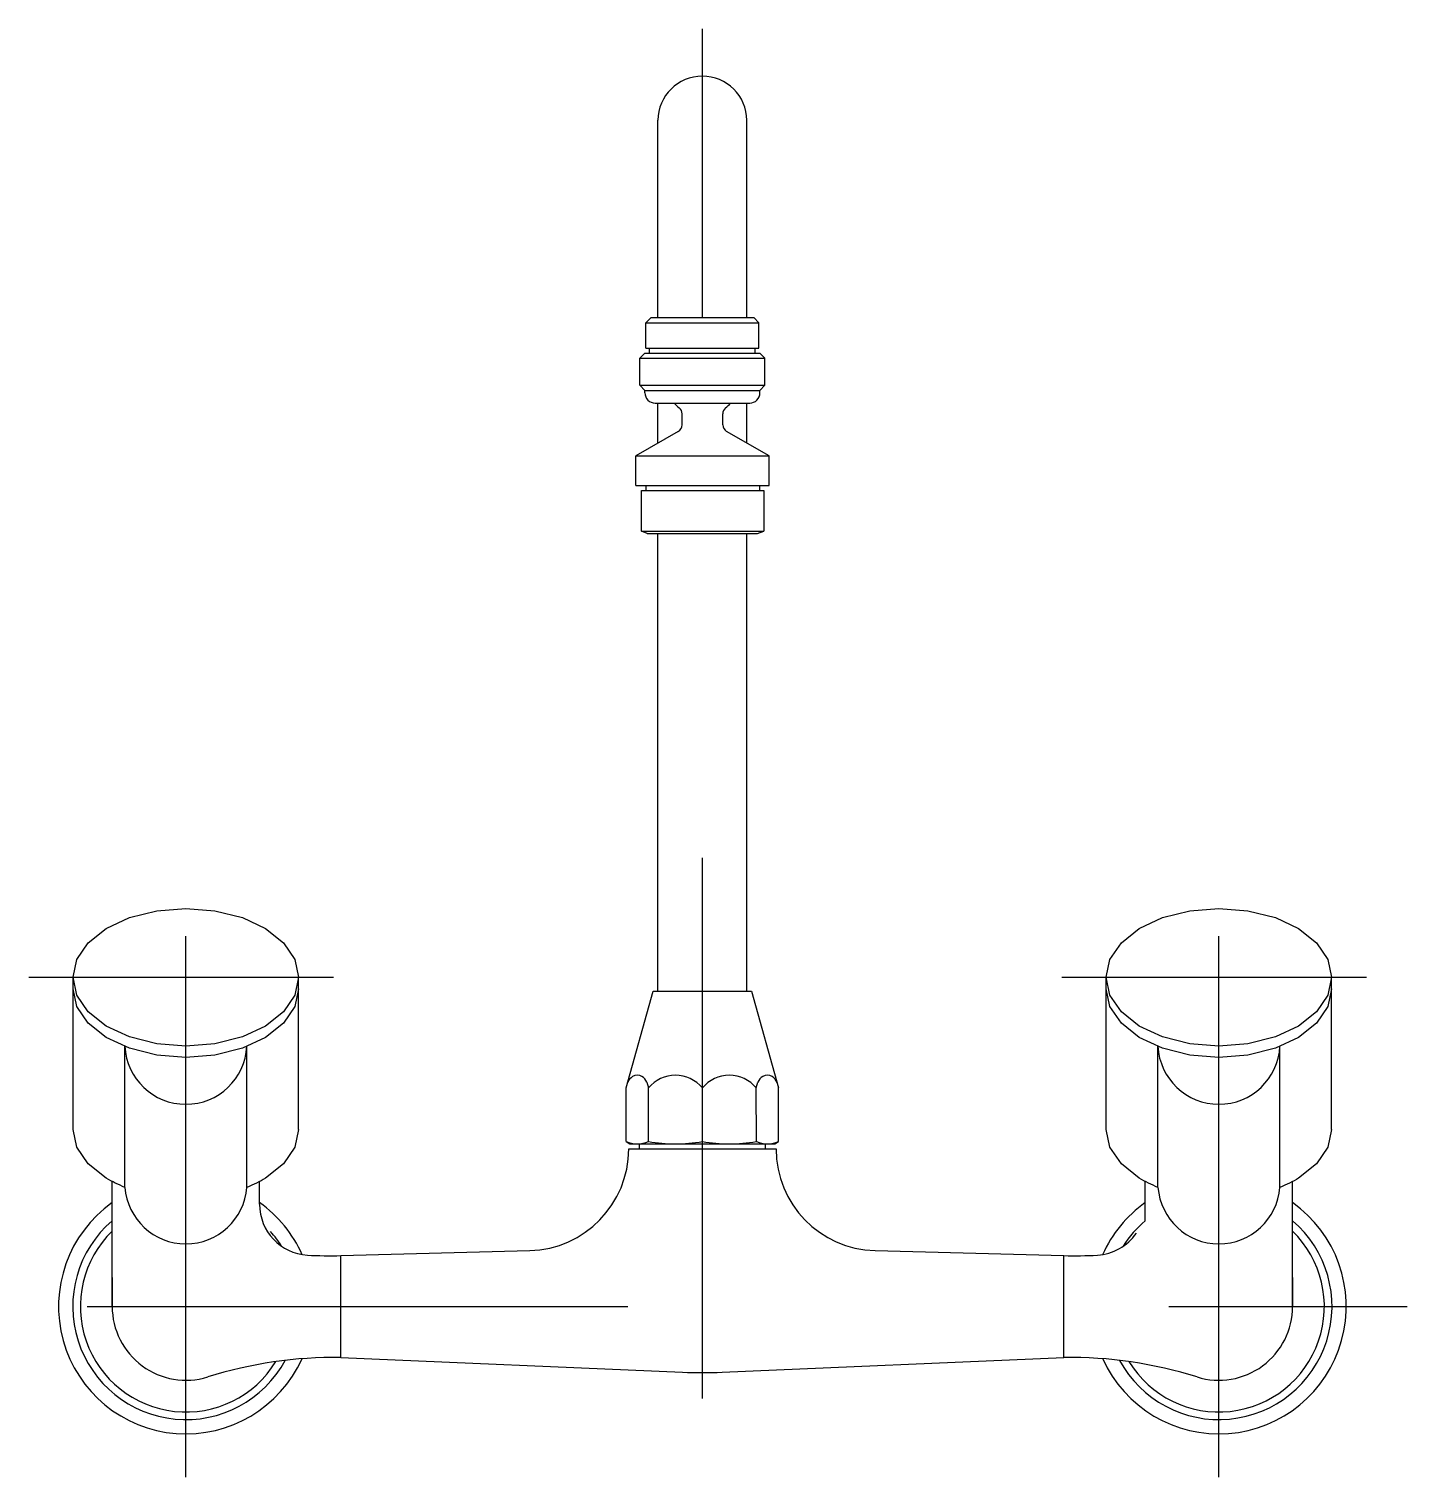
# Model space of a CAD drawing. Extents: x -61.229 to -60.974, y 12.488 to 12.756.
import ezdxf

# ---------------------------------------------------------------- set-up
doc = ezdxf.new("R2010")
doc.units = 0
doc.header["$LTSCALE"] = 0.2
doc.header["$MEASUREMENT"] = 0
doc.linetypes.add('AXES', pattern=[0.54, 0.3, -0.08, 0.08, -0.08])
doc.linetypes.add('CONTINU', pattern=[0])
doc.layers.get('0').update_dxf_attribs({"linetype": 'CONTINUOUS'})
doc.layers.add('DECA_EIXOS', color=5, linetype='AXES')

msp = doc.modelspace()

# ---------------------------------------------------------------- linework, layer by layer
at = {"linetype": 'CONTINU'}
for points in [[(-61.096, 12.73932, 0.992808), (-61.11245, 12.73932)], [(-61.11485, 12.68894, 0.415833), (-61.11297, 12.68705)], [(-61.09548, 12.68705, 0.415111), (-61.0936, 12.68893)], [(-61.10943, 12.68705, 0.046952), (-61.10851, 12.68616)], [(-61.10798, 12.68505, 0.230081), (-61.10851, 12.68616)], [(-61.09994, 12.68616, 0.229176), (-61.10047, 12.68505)], [(-61.09994, 12.68616, 0.046846), (-61.09902, 12.68705)], [(-61.10868, 12.68182, 0.267952), (-61.10797, 12.68305)], [(-61.10045, 12.68305, 0.267941), (-61.09975, 12.68182)], [(-61.21101, 12.56814, 0.950544), (-61.18844, 12.56814)], [(-61.02001, 12.56814, 0.950544), (-60.99744, 12.56814)], [(-61.11712, 12.56253, 0.185622), (-61.11804, 12.56144)], [(-61.1154, 12.56253, 0.283666), (-61.11712, 12.56253)], [(-61.1145, 12.5615, 0.1769), (-61.1154, 12.56253)], [(-61.10423, 12.56043, 0.468794), (-61.11419, 12.56043)], [(-61.09426, 12.56043, 0.468795), (-61.10423, 12.56043)], [(-61.09305, 12.56253, 0.177018), (-61.09395, 12.5615)], [(-61.09133, 12.56253, 0.285004), (-61.09305, 12.56253)], [(-61.09041, 12.56143, 0.186176), (-61.09133, 12.56253)], [(-61.211, 12.54205, -0.042804), (-61.21446, 12.54376), (-61.21776, 12.54638), (-61.21987, 12.54949), (-61.22057, 12.55277)], [(-61.17888, 12.55277), (-61.17958, 12.54949), (-61.18169, 12.54638), (-61.18499, 12.54376, -0.042809), (-61.18845, 12.54205)], [(-61.02, 12.54205, -0.042806), (-61.02346, 12.54376), (-61.02676, 12.54638), (-61.02887, 12.54949), (-61.02957, 12.55277)], [(-60.98788, 12.55277), (-60.98858, 12.54949), (-60.99069, 12.54638), (-60.99399, 12.54376, -0.042806), (-60.99745, 12.54205)], [(-61.13614, 12.53036, 0.406441), (-61.11785, 12.54916)], [(-61.11832, 12.5505, 0.197191), (-61.1142, 12.5505)], [(-61.1142, 12.5505, 0.081682), (-61.10423, 12.5505)], [(-61.10423, 12.5505, 0.081683), (-61.09425, 12.5505)], [(-61.09425, 12.5505, 0.197179), (-61.09013, 12.5505)], [(-61.0906, 12.54915, 0.406298), (-61.07231, 12.53036)], [(-61.211, 12.54205, 0.926365), (-61.18845, 12.54205)], [(-61.02, 12.54205, 0.926356), (-60.99745, 12.54205)], [(-61.21335, 12.53922, 1.308272), (-61.17825, 12.51036)], [(-61.17821, 12.52959, 0.134509), (-61.1861, 12.53922)], [(-61.1861, 12.53891, 0.396765), (-61.17726, 12.52952)], [(-61.02235, 12.53922, 0.134509), (-61.03024, 12.52959)], [(-61.0302, 12.51036, 1.308273), (-60.9951, 12.53922)], [(-61.21335, 12.53588, 1.20119), (-61.18134, 12.51006)], [(-61.02711, 12.51006, 1.201192), (-60.9951, 12.53588)], [(-61.02235, 12.53588, 0.074743), (-61.02642, 12.53117)], [(-61.21335, 12.53397, 1.132016), (-61.18309, 12.50983)], [(-61.18203, 12.53117, 0.040313), (-61.18405, 12.53386)], [(-61.03119, 12.52952, 0.231849), (-61.02399, 12.5336)], [(-61.02536, 12.50983, 1.132017), (-60.9951, 12.53397)], [(-61.17726, 12.52952, 0.021164), (-61.17106, 12.52942)], [(-61.03739, 12.52942, 0.021164), (-61.03119, 12.52952)], [(-61.21335, 12.52003, 0.505827), (-61.19568, 12.507)], [(-61.01277, 12.507, 0.505426), (-60.9951, 12.52002)], [(-61.17106, 12.51062, 0.077808), (-61.19568, 12.507)], [(-61.01277, 12.507, 0.077808), (-61.03739, 12.51062)], [(-61.10789, 12.50788, 0.021681), (-61.10056, 12.50788)]]:
    msp.add_lwpolyline(points, format="xyb", dxfattribs=at)
for points in [[(-61.11245, 12.70284), (-61.11245, 12.73932)], [(-61.096, 12.70284), (-61.096, 12.73932)], [(-61.11466, 12.7019), (-61.11372, 12.70284)], [(-61.11466, 12.6972), (-61.11466, 12.7019)], [(-61.11466, 12.7019), (-61.09379, 12.7019)], [(-61.11372, 12.70284), (-61.09473, 12.70284)], [(-61.09473, 12.70284), (-61.09379, 12.7019)], [(-61.09379, 12.6972), (-61.09379, 12.7019)], [(-61.11579, 12.69532), (-61.11485, 12.69626)], [(-61.11485, 12.69626), (-61.0936, 12.69626)], [(-61.11466, 12.6972), (-61.09379, 12.6972)], [(-61.114, 12.69626), (-61.114, 12.6972)], [(-61.09445, 12.69626), (-61.09445, 12.6972)], [(-61.0936, 12.69626), (-61.09266, 12.69532)], [(-61.11579, 12.69034), (-61.11579, 12.69532)], [(-61.11579, 12.69532), (-61.09266, 12.69532)], [(-61.09266, 12.69034), (-61.09266, 12.69532)], [(-61.11579, 12.69034), (-61.11485, 12.6894)], [(-61.11579, 12.69034), (-61.09266, 12.69034)], [(-61.0936, 12.6894), (-61.09266, 12.69034)], [(-61.11485, 12.68894), (-61.11485, 12.6894)], [(-61.11485, 12.6894), (-61.0936, 12.6894)], [(-61.0936, 12.68893), (-61.0936, 12.6894)], [(-61.11297, 12.68705), (-61.09548, 12.68705)], [(-61.11245, 12.67965), (-61.11245, 12.68705)], [(-61.10797, 12.68305), (-61.10798, 12.68505)], [(-61.10045, 12.68305), (-61.10047, 12.68505)], [(-61.096, 12.67965), (-61.096, 12.68705)], [(-61.10868, 12.68182), (-61.11656, 12.67727)], [(-61.09186, 12.67727), (-61.09975, 12.68182)], [(-61.11656, 12.67181), (-61.11656, 12.67727)], [(-61.11656, 12.67727), (-61.09186, 12.67727)], [(-61.09186, 12.67181), (-61.09186, 12.67727)], [(-61.11656, 12.67181), (-61.09186, 12.67181)], [(-61.1147, 12.67181), (-61.11469, 12.67086)], [(-61.09365, 12.67181), (-61.09364, 12.67086)], [(-61.11549, 12.66334), (-61.11549, 12.67086)], [(-61.11549, 12.67086), (-61.09284, 12.67086)], [(-61.09284, 12.67086), (-61.09284, 12.66334)], [(-61.11445, 12.66296), (-61.11549, 12.66334)], [(-61.11549, 12.66334), (-61.09284, 12.66334)], [(-61.09401, 12.66296), (-61.09284, 12.66334)], [(-61.11445, 12.66296), (-61.09401, 12.66296)], [(-61.11245, 12.57829), (-61.11245, 12.66298)], [(-61.096, 12.57829), (-61.096, 12.66296)], [(-61.22057, 12.55277), (-61.22057, 12.58088)], [(-61.17888, 12.55277), (-61.17888, 12.58088)], [(-61.02957, 12.55277), (-61.02957, 12.58088)], [(-60.98788, 12.55277), (-60.98788, 12.58088)], [(-61.17888, 12.57878), (-61.17958, 12.5755), (-61.18169, 12.57239), (-61.18499, 12.56976), (-61.18928, 12.56775), (-61.19436, 12.56646), (-61.19973, 12.56603), (-61.20509, 12.56646), (-61.21017, 12.56775), (-61.21446, 12.56976), (-61.21776, 12.57239), (-61.21987, 12.5755), (-61.22057, 12.57878)], [(-61.11832, 12.56043), (-61.1133, 12.57829)], [(-61.1133, 12.57829), (-61.09515, 12.57829)], [(-61.09515, 12.57829), (-61.09013, 12.56043)], [(-60.98788, 12.57878), (-60.98858, 12.5755), (-60.99069, 12.57239), (-60.99399, 12.56976), (-60.99828, 12.56775), (-61.00336, 12.56646), (-61.00873, 12.56603), (-61.01409, 12.56646), (-61.01917, 12.56775), (-61.02346, 12.56976), (-61.02676, 12.57239), (-61.02887, 12.5755), (-61.02957, 12.57878)], [(-61.211, 12.54205), (-61.21101, 12.56814)], [(-61.18845, 12.54205), (-61.18844, 12.56814)], [(-61.02, 12.54205), (-61.02001, 12.56814)], [(-60.99745, 12.54205), (-60.99744, 12.56814)], [(-61.11832, 12.5505), (-61.11832, 12.56043)], [(-61.1145, 12.5615), (-61.11419, 12.56043)], [(-61.1142, 12.5505), (-61.11419, 12.56043)], [(-61.09426, 12.56043), (-61.09395, 12.5615)], [(-61.09425, 12.5505), (-61.09426, 12.56043)], [(-61.09013, 12.5505), (-61.09013, 12.56043)], [(-61.11832, 12.5505), (-61.11762, 12.55009)], [(-61.11785, 12.54916), (-61.0906, 12.54915)], [(-61.11762, 12.55009), (-61.09083, 12.55009)], [(-61.11588, 12.54915), (-61.11588, 12.55011)], [(-61.09257, 12.54915), (-61.09257, 12.55011)], [(-61.09083, 12.55009), (-61.09013, 12.5505)], [(-61.21335, 12.52003), (-61.21335, 12.54313)], [(-61.1861, 12.53891), (-61.1861, 12.54313)], [(-61.02235, 12.53588), (-61.02235, 12.54313)], [(-60.9951, 12.52002), (-60.9951, 12.54313)], [(-61.17106, 12.52942), (-61.13614, 12.53036)], [(-61.07231, 12.53036), (-61.03739, 12.52942)], [(-61.17106, 12.51062), (-61.17106, 12.52942)], [(-61.03739, 12.51062), (-61.03739, 12.52942)], [(-61.21335, 12.52536), (-61.21335, 12.52003)], [(-60.9951, 12.52536), (-60.9951, 12.52002)], [(-61.17106, 12.51062), (-61.10789, 12.50788)], [(-61.10056, 12.50788), (-61.03739, 12.51062)]]:
    msp.add_lwpolyline(points, dxfattribs=at)
for points in [[(-61.22057, 12.58088), (-61.21987, 12.58416), (-61.21776, 12.58727), (-61.21446, 12.58989), (-61.21017, 12.59191), (-61.20509, 12.59319), (-61.19973, 12.59362), (-61.19436, 12.59319), (-61.18928, 12.59191), (-61.18499, 12.58989), (-61.18169, 12.58727), (-61.17958, 12.58416), (-61.17888, 12.58088), (-61.17958, 12.5776), (-61.18169, 12.57449), (-61.18499, 12.57187), (-61.18928, 12.56985), (-61.19436, 12.56856), (-61.19973, 12.56813), (-61.20509, 12.56856), (-61.21017, 12.56985), (-61.21446, 12.57187), (-61.21776, 12.57449), (-61.21987, 12.5776)], [(-61.02957, 12.58088), (-61.02887, 12.58416), (-61.02676, 12.58727), (-61.02346, 12.58989), (-61.01917, 12.59191), (-61.01409, 12.59319), (-61.00873, 12.59362), (-61.00336, 12.59319), (-60.99828, 12.59191), (-60.99399, 12.58989), (-60.99069, 12.58727), (-60.98858, 12.58416), (-60.98788, 12.58088), (-60.98858, 12.5776), (-60.99069, 12.57449), (-60.99399, 12.57187), (-60.99828, 12.56985), (-61.00336, 12.56856), (-61.00873, 12.56813), (-61.01409, 12.56856), (-61.01917, 12.56985), (-61.02346, 12.57187), (-61.02676, 12.57449), (-61.02887, 12.5776)]]:
    msp.add_lwpolyline(points, close=True, dxfattribs=at)
at = {"layer": 'DECA_EIXOS'}
for points in [[(-61.10423, 12.503), (-61.10423, 12.75621)], [(-61.19973, 12.48849), (-61.19973, 12.60476)], [(-61.00873, 12.48849), (-61.00873, 12.60476)], [(-61.22874, 12.58088), (-61.17245, 12.58088)], [(-61.03774, 12.58088), (-60.98145, 12.58088)], [(-61.218, 12.52002), (-60.97394, 12.52002)]]:
    msp.add_lwpolyline(points, dxfattribs=at)

doc.saveas('drawing.dxf')
